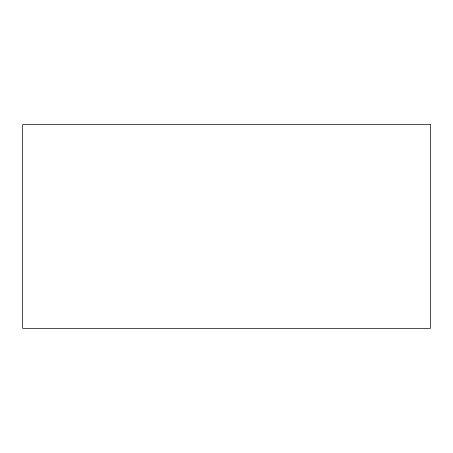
<?xml version="1.0" encoding="UTF-8"?>
<svg xmlns="http://www.w3.org/2000/svg" width="453" height="453" viewBox="0 0 453 453"><rect width="100%" height="100%" fill="white"/><g stroke="black" fill="none" stroke-linecap="round" stroke-linejoin="round"><path stroke-width="0.68" d="M430.35 124.586L22.65 124.586L22.65 328.414L430.35 328.414L430.35 124.586"/></g></svg>
